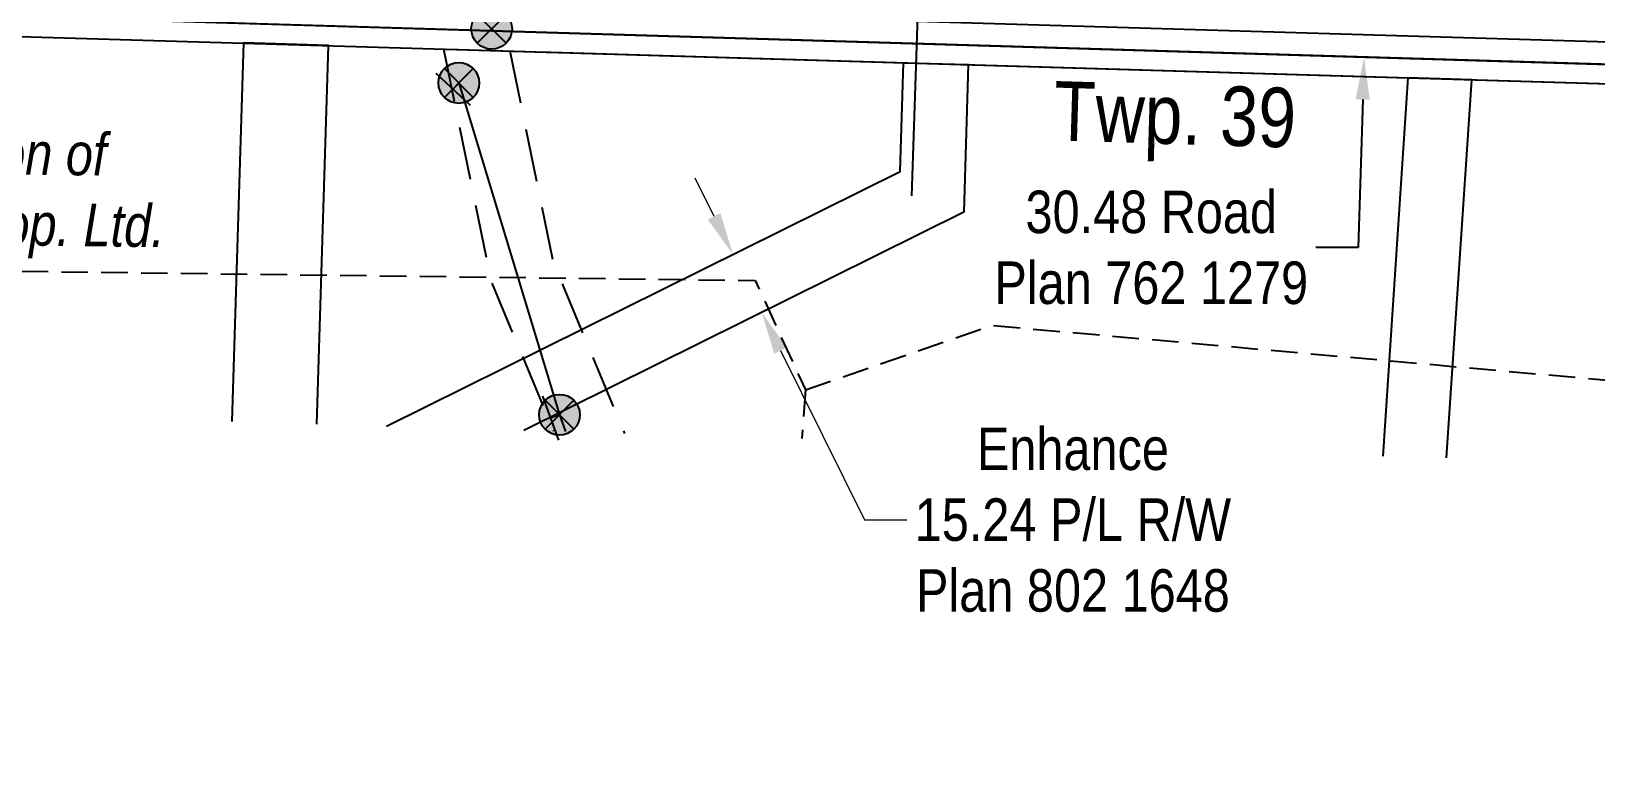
# Model space of a CAD drawing. Extents: x 337432 to 345408, y 5808486 to 5816348.
# Drawn here: x 339928.4 to 340296.8, y 5808507.2 to 5808678.8 of the extents above; entities that cross this region are included whole.
import ezdxf

# ---------------------------------------------------------------- set-up
doc = ezdxf.new("R2010")
doc.units = 0
doc.header["$LTSCALE"] = 5
doc.header["$PDSIZE"] = 0.5
for name, pattern in [('foc-ACCESSROAD', [3.75, 2.5, -1.25]), ('POWERLINE5', [7.8, 2.4, -0.6, 0.6, -0.6, 0.6, -0.6, 2.4]), ('UG_PIPE', [1.875, 1.25, -0.625])]:
    doc.linetypes.add(name, pattern=pattern)
doc.layers.get('Defpoints').update_dxf_attribs({"color": 9})
for name, color, linetype in [('AS-FENCE', 48, 'foc-FENCE'), ('AS-PIPE-UG', 44, 'UG_PIPE'), ('AS-PIPE-UG-T', 44, 'Continuous'), ('AS-POWER', 104, 'foc-POWER'), ('AS-POWER-EXISTING', 72, 'POWERLINE5'), ('AS-SYMBOL', 7, 'Continuous'), ('AS-TELEPHONE', 224, 'foc-TEL'), ('C-AR', 13, 'foc-ACCESSROAD'), ('C-RW', 13, 'Continuous'), ('D-TXT', 6, 'Continuous'), ('F-RW', 190, 'Continuous'), ('L-SEC', 7, 'Continuous'), ('L-TITLEDB', 4, 'Continuous'), ('L-TITLEDB-T', 4, 'Continuous')]:
    doc.layers.add(name, color=color, linetype=linetype)
doc.layers.add('C-RW-T', color=13, linetype='Continuous', lineweight=9)
doc.styles.add('80CG', font='', dxfattribs={"height": 10})
doc.styles.add('80L', font='', dxfattribs={"height": 10})
doc.styles.add('foc-LtypeFont', font='', dxfattribs={"height": 7.35})
doc.styles.get('80CG').set_extended_font_data('Arial Narrow')
doc.styles.get('80L').set_extended_font_data('Arial Narrow')
doc.styles.get('foc-LtypeFont').set_extended_font_data('Arial Narrow')
doc.linetypes.add('foc-FENCE', pattern='A,10,-1,["X",foc-LtypeFont,S=0.2,R=0,X=-0.625,Y=-0.75],-1.24', length=12.24)
doc.linetypes.add('foc-FENCE-NOLINE', pattern='A,0,-6,["X",foc-LtypeFont,S=0.2,R=0,X=-0.625,Y=-0.75],-6.24', length=12.24)
doc.linetypes.add('foc-POWER', pattern='A,6,-1,["P",foc-LtypeFont,S=0.2,R=0,X=-0.625,Y=-0.75],-1.24,4', length=12.24)
doc.linetypes.add('foc-TEL', pattern='A,2,-1,["T",foc-LtypeFont,S=0.2,R=0,X=-0.425,Y=-0.75],-1.24,8', length=12.24)
doc.linetypes.add('foc-TEL-NOLINE', pattern='A,0,-2,["T",foc-LtypeFont,S=0.2,R=0,X=-0.425,Y=-0.75],-10.24', length=12.24)
doc.dimstyles.new('Compass 5 000', dxfattribs={"dimscale": 5, "dimtxt": 9, "dimasz": 2, "dimexe": 0.2, "dimexo": 0.0625, "dimgap": 0.5, "dimtad": 0, "dimtih": 1, "dimtoh": 1, "dimzin": 0, "dimdsep": 46, "dimtxsty": '80CG', "dimcen": 0.1, "dimse1": 1, "dimse2": 1, "dimclrd": 256, "dimclrt": 256, "dimaunit": 1, "dimadec": 4, "dimazin": 0, "dimtfac": 0.06, "dimtofl": 0, "dimtmove": 0, "dimatfit": 1, "dimfxl": 0.2, "dimtolj": 1, "dimtzin": 0, "dimlwd": -1, "dimarcsym": 0})

# ---------------------------------------------------------------- blocks, each defined once
blk = doc.blocks.new('POWERPOLE')
h = blk.add_hatch(color=255)
edge = h.paths.add_edge_path()
edge.add_arc((0, 0), 0.96, 0, 360)
at = {"linetype": 'Continuous'}
for p, q in [((0.679, -0.679), (-0.679, 0.679)), ((-0.679, -0.679), (0.679, 0.679))]:
    blk.add_line(p, q, dxfattribs=at)
blk.add_circle((0, 0), 0.96, dxfattribs=at)
blk = doc.blocks.new('*D104')
at = {"layer": 'C-RW-T', "transparency": 16777216}
for p, q in [((339986.89, 5808836.03), (339988.4, 5808845.92)), ((339981.61, 5808801.46), (339969.93, 5808724.91)), ((339969.93, 5808724.91), (339959.93, 5808724.91))]:
    blk.add_line(p, q, dxfattribs=at)
for points in [[(339985.24, 5808836.29), (339988.54, 5808835.78), (339985.38, 5808826.15)], [(339979.96, 5808801.71), (339983.26, 5808801.21), (339983.12, 5808811.34)]]:
    blk.add_solid(points, dxfattribs=at)
at = {"layer": 'Defpoints', "color": 0, "transparency": 16777216}
for p in [(339970.33, 5808828.45), (339968.07, 5808813.64), (339983.12, 5808811.34)]:
    blk.add_point(p, dxfattribs=at)
at = {"layer": 'C-RW-T', "transparency": 16777216, "insert": (339906.01, 5808724.91), "char_height": 10, "attachment_point": 5, "style": '80CG', "bg_fill": 3, "box_fill_scale": 1.1, "bg_fill_color": 256, "bg_fill_true_color": 13158600, "bg_fill_transparency": 0}
blk.add_mtext('\\A1;Enhance (17044-28)\\P15.00 P/L R/W\\PPlan 882 1056\\P{\\C190;Ember (29210-224)}', dxfattribs=at)
blk = doc.blocks.new('*D139')
at = {"layer": 'C-RW-T', "transparency": 16777216}
for p, q in [((340089.23, 5808635.26), (340084.79, 5808644.22)), ((340104.87, 5808603.69), (340124.62, 5808563.83)), ((340124.62, 5808563.83), (340134.62, 5808563.83))]:
    blk.add_line(p, q, dxfattribs=at)
for points in [[(340090.72, 5808636), (340087.73, 5808634.52), (340093.66, 5808626.3)], [(340106.36, 5808604.43), (340103.37, 5808602.95), (340100.43, 5808612.65)]]:
    blk.add_solid(points, dxfattribs=at)
at = {"layer": 'Defpoints', "color": 0, "transparency": 16777216}
for p in [(340096.89, 5808627.9), (340100.43, 5808612.65), (340103.65, 5808614.25)]:
    blk.add_point(p, dxfattribs=at)
at = {"layer": 'C-RW-T', "transparency": 16777216, "insert": (340173.7, 5808563.83), "char_height": 10, "attachment_point": 5, "style": '80CG'}
blk.add_mtext('\\A1;Enhance\\P15.24 P/L R/W\\PPlan 802 1648', dxfattribs=at)
blk = doc.blocks.new('*D232')
at = {"layer": 'Defpoints', "color": 0, "transparency": 16777216}
for p in [(340164.39, 5808705.55), (340163.48, 5808675.09), (340242.24, 5808672.74)]:
    blk.add_point(p, dxfattribs=at)
at = {"layer": 'L-TITLEDB-T', "transparency": 16777216}
for p, q in [((340243.45, 5808713.19), (340243.75, 5808723.19)), ((340241.94, 5808662.74), (340240.9, 5808627.91)), ((340240.9, 5808627.91), (340230.9, 5808627.91))]:
    blk.add_line(p, q, dxfattribs=at)
for points in [[(340241.78, 5808713.24), (340245.11, 5808713.14), (340243.15, 5808703.19)], [(340240.28, 5808662.79), (340243.61, 5808662.69), (340242.24, 5808672.74)]]:
    blk.add_solid(points, dxfattribs=at)
at = {"layer": 'L-TITLEDB-T', "transparency": 16777216, "insert": (340192.15, 5808627.91), "char_height": 10, "attachment_point": 5, "style": '80CG'}
blk.add_mtext('\\A1;30.48 Road\\PPlan 762 1279', dxfattribs=at)
blk = doc.blocks.new('*U46')
at = {"color": 72}
blk.add_line((-0.375, 1.034), (0.375, -1.034), dxfattribs=at)
at = {"layer": 'AS-SYMBOL', "color": 72, "flags": 128}
blk.add_lwpolyline([(0.43, 0.156), (0, 0)], dxfattribs=at)
blk = doc.blocks.new('*U48')
at = {"color": 72}
blk.add_line((-0.803, 0.751), (0.803, -0.751), dxfattribs=at)
at = {"layer": 'AS-SYMBOL', "color": 72, "flags": 128}
blk.add_lwpolyline([(0.274, 0.293), (0, 0)], dxfattribs=at)

msp = doc.modelspace()

# ---------------------------------------------------------------- linework, layer by layer
at = {"layer": 'AS-FENCE', "linetype": 'foc-FENCE-NOLINE', "flags": 128}
for points in [[(340026.314, 5808674.632), (340447.406, 5808662.059)], [(340026.314, 5808674.632), (340049.669, 5808673.934)]]:
    msp.add_lwpolyline(points, dxfattribs=at)
at = {"layer": 'AS-PIPE-UG', "flags": 128}
for points in [[(339475.214, 5808692.482), (339485.371, 5808627.845), (340098.881, 5808620.191), (340110.711, 5808594.408)], [(340110.711, 5808594.408), (340154.583, 5808609.625), (340510.309, 5808577.962), (340525.085, 5808570.553)], [(340110.711, 5808594.408), (340109.858, 5808582.95)]]:
    msp.add_lwpolyline(points, dxfattribs=at)
at = {"layer": 'AS-POWER', "flags": 128}
msp.add_lwpolyline([(340029.093, 5808666.653), (340052.818, 5808588.576), (340054.26, 5808584.61)], dxfattribs=at)
at = {"layer": 'AS-TELEPHONE', "linetype": 'foc-TEL-NOLINE', "flags": 128}
for points in [[(339222.359, 5808703.421), (340049.827, 5808678.601)], [(340049.827, 5808678.601), (340956.904, 5808651.393)]]:
    msp.add_lwpolyline(points, dxfattribs=at)
at = {"layer": 'C-AR', "flags": 128}
for points in [[(340025.501, 5808674.656), (340036.716, 5808619.895), (340051.391, 5808584.696)], [(340041.15, 5808674.189), (340051.346, 5808624.397), (340068.107, 5808584.197)]]:
    msp.add_lwpolyline(points, dxfattribs=at)
at = {"layer": 'C-RW', "flags": 128}
for points in [[(340012.05, 5808585.87), (340133.056, 5808645.817), (340133.82, 5808671.422), (340149.052, 5808670.967), (340148.014, 5808636.223), (340044.424, 5808584.904)], [(340261.638, 5808578.419), (340267.598, 5808667.428), (340252.597, 5808667.876), (340246.638, 5808578.867)]]:
    msp.add_lwpolyline(points, dxfattribs=at)
at = {"layer": 'D-TXT'}
msp.add_line((340139.033, 5808739.008), (340135.682, 5808640.099), dxfattribs=at)
at = {"layer": 'F-RW', "flags": 128}
msp.add_lwpolyline([(339995.672, 5808586.359), (339998.412, 5808675.465), (339978.431, 5808676.061), (339975.691, 5808586.956)], dxfattribs=at)
at = {"layer": 'L-SEC'}
msp.add_line((340857.4, 5808659.475), (340050.001, 5808683.746), dxfattribs=at)
at = {"layer": 'L-TITLEDB'}
for p, q in [((339242.43, 5808702.839), (340049.824, 5808678.529)), ((340049.824, 5808678.529), (340857.032, 5808654.225))]:
    msp.add_line(p, q, dxfattribs=at)
at = {"layer": 'L-TITLEDB', "flags": 128}
for points in [[(339242.269, 5808697.977), (340049.669, 5808673.934)], [(340049.669, 5808673.934), (340050.747, 5808673.902), (340447.406, 5808662.06), (340474.404, 5808655.37), (340801.688, 5808646.331), (340825.717, 5808650.357), (340857.049, 5808649.423)]]:
    msp.add_lwpolyline(points, dxfattribs=at)

# ---------------------------------------------------------------- block references
at = {"layer": 'AS-POWER-EXISTING', "xscale": 4.998911300000001, "yscale": 4.998911300000001, "zscale": 4.998911300000001}
for p in [(340036.836, 5808679.393), (340029.093, 5808666.653), (340052.818, 5808588.576)]:
    msp.add_blockref('POWERPOLE', p, dxfattribs=at)
at = {"layer": 'AS-SYMBOL', "color": 3}
for name, p, xscale, yscale, zscale in [('*U48', (340027.722, 5808665.187), 5.000000000000028, 5.000000000000028, 5.000000000000028), ('*U46', (340050.667, 5808587.795), 5.000000000000029, 5.000000000000029, 5.000000000000029)]:
    msp.add_blockref(name, p, dxfattribs=dict(at, xscale=xscale, yscale=yscale, zscale=zscale))

# ---------------------------------------------------------------- texts
at = {"layer": 'D-TXT', "color": 3, "style": '80L'}
msp.add_text('Twp. 39', height=14, rotation=358.28982, dxfattribs=at).set_placement((340169.016, 5808653.126))
msp.add_text('Twp. 39', height=14, rotation=358.28982, dxfattribs=at).set_placement((340169.016, 5808653.126))

# ---------------------------------------------------------------- dimensions: what is measured, and where the dimension line sits
at = {"layer": 'C-RW-T', "color": 5}
dim = msp.add_linear_dim(base=(340100.428, 5808612.649), p1=(340096.886, 5808627.899), p2=(340103.651, 5808614.245), angle=296.35433, text='Enhance\\P15.24 P/L R/W\\PPlan 802 1648', dimstyle='Compass 5 000', override={"dimtxt": 10}, dxfattribs=at)
dim.commit()
dim.dimension.update_dxf_attribs({"geometry": '*D139', "text_midpoint": (340173.701, 5808563.827), "dimtype": 161})
at = {"layer": 'L-TITLEDB-T'}
dim = msp.add_linear_dim(base=(340242.24, 5808672.735), p1=(340164.386, 5808705.546), p2=(340163.476, 5808675.087), angle=268.28993, text='30.48 Road\\PPlan 762 1279', dimstyle='Compass 5 000', dxfattribs=at)
dim.commit()
dim.dimension.update_dxf_attribs({"geometry": '*D232', "text_midpoint": (340192.154, 5808627.914), "dimtype": 161})

# ---------------------------------------------------------------- next in the draw order: texts
at = {"layer": 'AS-PIPE-UG-T', "insert": (339808.278, 5808656.568), "char_height": 9.99782, "attachment_point": 1, "rotation": 359.28522, "style": '80L', "bg_fill": 2}
msp.add_mtext_dynamic_manual_height_columns('\\pi14.43278;{\\fArial Narrow|b0|i1|c0|p34;Approximate Location of\\P\\pi4.16898;Chain Lakes Gas Co-op. Ltd.}', width=153.87922, gutter_width=49.989, heights=[0], dxfattribs=at)

# ---------------------------------------------------------------- next in the draw order: dimensions: what is measured, and where the dimension line sits
at = {"layer": 'C-RW-T'}
dim = msp.add_linear_dim(base=(339983.121, 5808811.342), p1=(339970.332, 5808828.446), p2=(339968.072, 5808813.639), angle=261.32166, text='Enhance (17044-28)\\P15.00 P/L R/W\\PPlan 882 1056\\P{\\C190;Ember (29210-224)}', dimstyle='Compass 5 000', override={"dimtxt": 10, "dimtfill": 1}, dxfattribs=at)
dim.commit()
dim.dimension.update_dxf_attribs({"geometry": '*D104', "text_midpoint": (339906.006, 5808724.914), "dimtype": 161})

doc.saveas('drawing.dxf')
